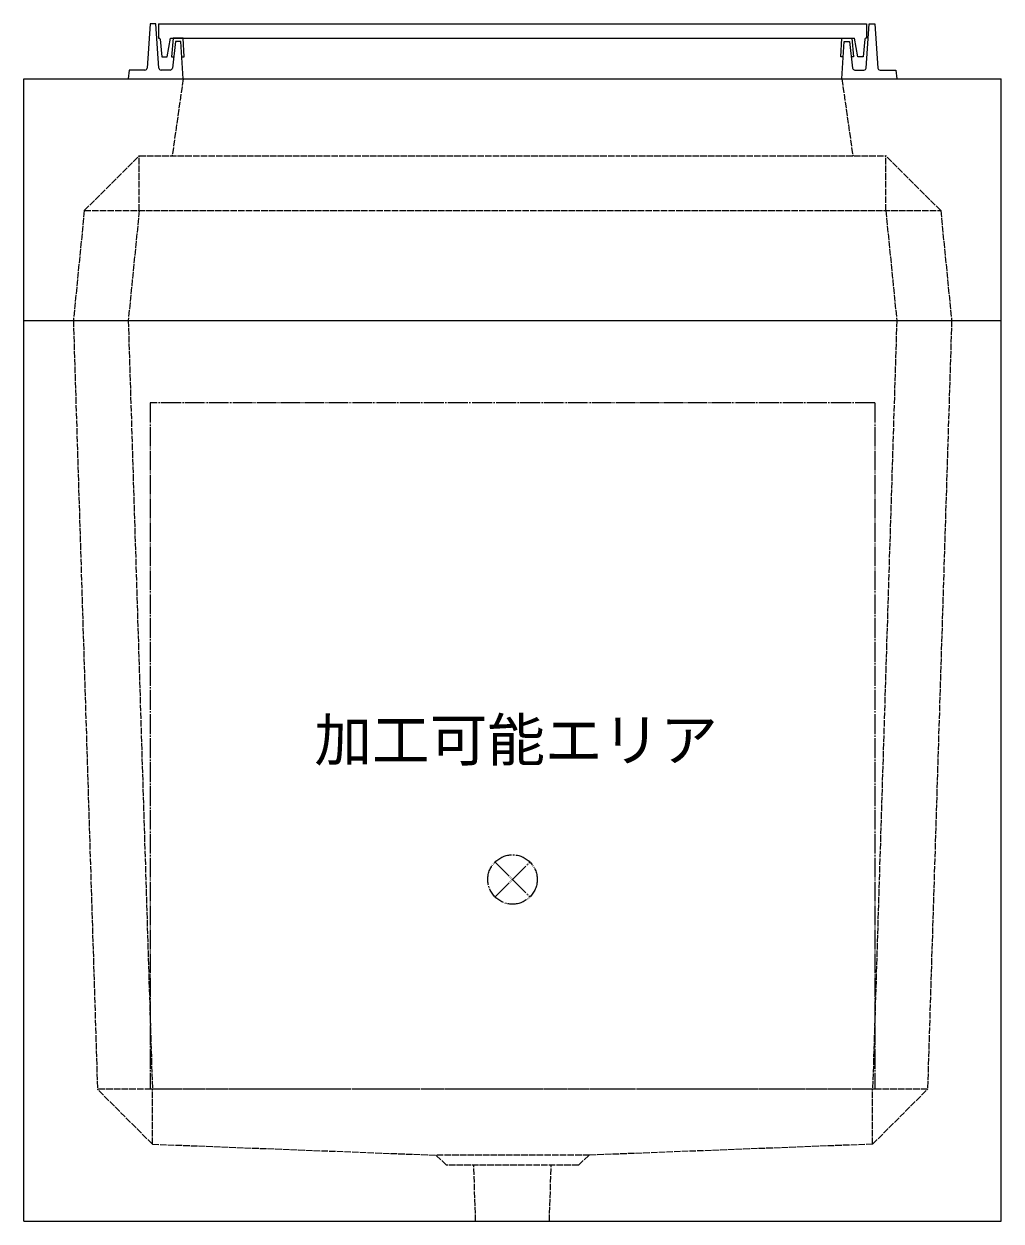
# Model space of a CAD drawing. Units: millimetres, scale not verified. Extents: x -2970 to 2970, y -2100 to 2100.
# Drawn here: x -475 to 415, y -1190 to -100 of the extents above; entities that cross this region are included whole.
import ezdxf
from ezdxf.enums import TextEntityAlignment as Align

# ---------------------------------------------------------------- set-up
doc = ezdxf.new("R2010")
doc.units = ezdxf.units.MM
doc.header["$LTSCALE"] = 10
doc.linetypes.add('LONG_DASHED1', pattern=[7, 6, -1])
doc.linetypes.add('LONG_DOUBLE_CHAIN', pattern=[21.8, 18, -1, 0.6, -0.6, 0.6, -1])
for name, color, linetype, lineweight in [('0-7_D-STR', 7, 'LONG_DASHED1', 9), ('0-9_D-STR-STR5', 1, 'LONG_DOUBLE_CHAIN', 9), ('0-A_D-STR-STR4', 134, 'Continuous', 9)]:
    doc.layers.add(name, color=color, linetype=linetype, lineweight=lineweight)
doc.styles.add('ＭＳ ゴシック', font='')
doc.styles.get('ＭＳ ゴシック').set_extended_font_data('MS Gothic')

# ---------------------------------------------------------------- blocks, each defined once
blk = doc.blocks.new('A$C4CEA1ECE')
at = {"layer": '0-7_D-STR'}
for p, q in [((-3000, 2200), (-3100, 1500)), ((3000, 2200), (3100, 1500)), ((-3900, 1000), (-3400, 1500)), ((-3400, 1500), (3400, 1500)), ((-3400, 1000), (-3400, 1500)), ((3900, 1000), (3400, 1500)), ((3400, 1000), (3400, 1500)), ((-3900, 1000), (-4000, 0)), ((-3900, 1000), (3900, 1000)), ((-3400, 1000), (-3500, 0)), ((3400, 1000), (3500, 0)), ((3900, 1000), (4000, 0))]:
    blk.add_line(p, q, dxfattribs=at)
at = {"layer": '0-7_D-STR', "linetype": 'Continuous'}
for p, q in [((4450, 0), (4450, 2200)), ((-4450, 0), (4450, 0))]:
    blk.add_line(p, q, dxfattribs=at)
blk.add_lwpolyline([(-4450, 0), (-4450, 2200), (4450, 2200)], dxfattribs=at)
blk = doc.blocks.new('A$C284D0AE2')
at = {"layer": '0-A_D-STR-STR4'}
for p, q in [((-3300, 500), (-3327.8, 98.6)), ((-3250, 500), (-3300, 500)), ((-3221.3, 98.6), (-3250, 500)), ((-3225, 500), (-3225, 370)), ((-3225, 370), (-3219.2, 370)), ((-3209.2, 360.9), (-3195, 200)), ((-3145, 200), (-3115, 370)), ((-3115, 370), (3115, 370)), ((-3090, 370), (-3106.2, 200.7)), ((-3070, 340), (-3098, 97.7)), ((-3000, 370), (-3090, 370)), ((-3020, 340), (-3070, 340)), ((-3000, 0), (-3020, 340)), ((-2991.8, 200.7), (-3000, 370)), ((3000, 370), (3090, 370)), ((3090, 370), (3106.2, 200.7)), ((-3195, 200), (-3145, 200)), ((-3106.2, 200.7), (-3086.1, 200.7)), ((-3011.8, 200.7), (-2991.8, 200.7)), ((3106.2, 200.7), (3086.1, 200.7)), ((-3490, 80), (-3500, 0)), ((-3500, 0), (3500, 0)), ((-3347.8, 80), (-3490, 80)), ((-3117.8, 80), (-3201.4, 80)), ((3117.8, 80), (3201.4, 80)), ((3347.8, 80), (3490, 80)), ((3490, 80), (3500, 0))]:
    blk.add_line(p, q, dxfattribs=at)
for points in [[(-3225, 500), (3225, 500), (3225, 370), (3219.2, 370)], [(3221.3, 98.6), (3250, 500), (3300, 500), (3327.8, 98.6)], [(3011.8, 200.7), (2991.8, 200.7), (3000, 370)], [(3000, 0), (3020, 340), (3070, 340), (3098, 97.7)], [(3209.2, 360.9), (3195, 200), (3145, 200), (3115, 370)]]:
    blk.add_lwpolyline(points, dxfattribs=at)
for centre, radius, start, end in [((-3219.2, 360), 10, 5.04245, 90), ((3219.2, 360), 10, 90, 174.95755), ((-3347.8, 100), 20, 270, 356.0372), ((-3201.4, 100), 20, 184.08562, 270), ((-3117.8, 100), 20, 270, 353.41806), ((3117.8, 100), 20, 186.58194, 270), ((3201.4, 100), 20, 270, 355.91438), ((3347.8, 100), 20, 183.9628, 270)]:
    blk.add_arc(centre, radius, start, end, dxfattribs=at)
blk = doc.blocks.new('A$C37CF2544')
at = {"layer": '0-7_D-STR', "linetype": 'Continuous'}
for p, q in [((-4450, 0), (4450, 0)), ((-4450, -8200), (-4450, 0)), ((4450, -8200), (4450, 0)), ((-4450, -8200), (4450, -8200))]:
    blk.add_line(p, q, dxfattribs=at)
at = {"layer": '0-7_D-STR'}
for p, q in [((-4000, 0), (-3780, -7000)), ((-3500, 0), (-3280, -7000)), ((3500, 0), (3280, -7000)), ((-3280, -7500), (-3780, -7000)), ((-3280, -7500), (-3280, -7000)), ((3280, -7500), (3780, -7000)), ((3280, -7500), (3280, -7000)), ((-3280, -7500), (-700, -7600)), ((3280, -7500), (700, -7600)), ((-600, -7690), (-700, -7600)), ((700, -7600), (-700, -7600)), ((600, -7690), (700, -7600)), ((600, -7690), (-600, -7690)), ((-336.2, -8200), (-352.5, -7690)), ((336.2, -8200), (352.5, -7690))]:
    blk.add_line(p, q, dxfattribs=at)
blk.add_lwpolyline([(4000, 0), (3780, -7000), (-3780, -7000)], dxfattribs=at)
at = {"layer": '0-9_D-STR-STR5'}
for p, q in [((3300, -750), (3300, -7000)), ((3300, -7000), (-3300, -7000))]:
    blk.add_line(p, q, dxfattribs=at)
blk.add_lwpolyline([(3300, -750), (-3300, -750), (-3300, -7000)], dxfattribs=at)
blk = doc.blocks.new('A$C1C640AAB')
at = {"layer": '0-9_D-STR-STR5'}
for p, q in [((-159.1, -159.1), (159.1, 159.1)), ((-159.1, 159.1), (159.1, -159.1))]:
    blk.add_line(p, q, dxfattribs=at)
blk.add_circle((0, 0), 225, dxfattribs=at)
blk = doc.blocks.new('A$C4c943cae')
at = {"layer": '0-7_D-STR'}
blk.add_blockref('A$C37CF2544', (0, 0), dxfattribs=at)
at = {"layer": '0-9_D-STR-STR5'}
blk.add_blockref('A$C1C640AAB', (0, -5090), dxfattribs=at)

msp = doc.modelspace()

# ---------------------------------------------------------------- block references
at = {"layer": '0-7_D-STR', "xscale": 0.1, "yscale": 0.1}
for name in ['A$C4CEA1ECE', 'A$C4c943cae']:
    msp.add_blockref(name, (-30, -370), dxfattribs=at)
at = {"layer": '0-A_D-STR-STR4', "xscale": 0.1, "yscale": 0.1}
msp.add_blockref('A$C284D0AE2', (-30, -150), dxfattribs=at)

# ---------------------------------------------------------------- texts
at = {"layer": '0-9_D-STR-STR5', "style": 'ＭＳ ゴシック'}
msp.add_text('加工可能エリア', height=38.49, dxfattribs=at).set_placement((-210.48, -782.7), align=Align.BOTTOM_LEFT)

doc.saveas('drawing.dxf')
